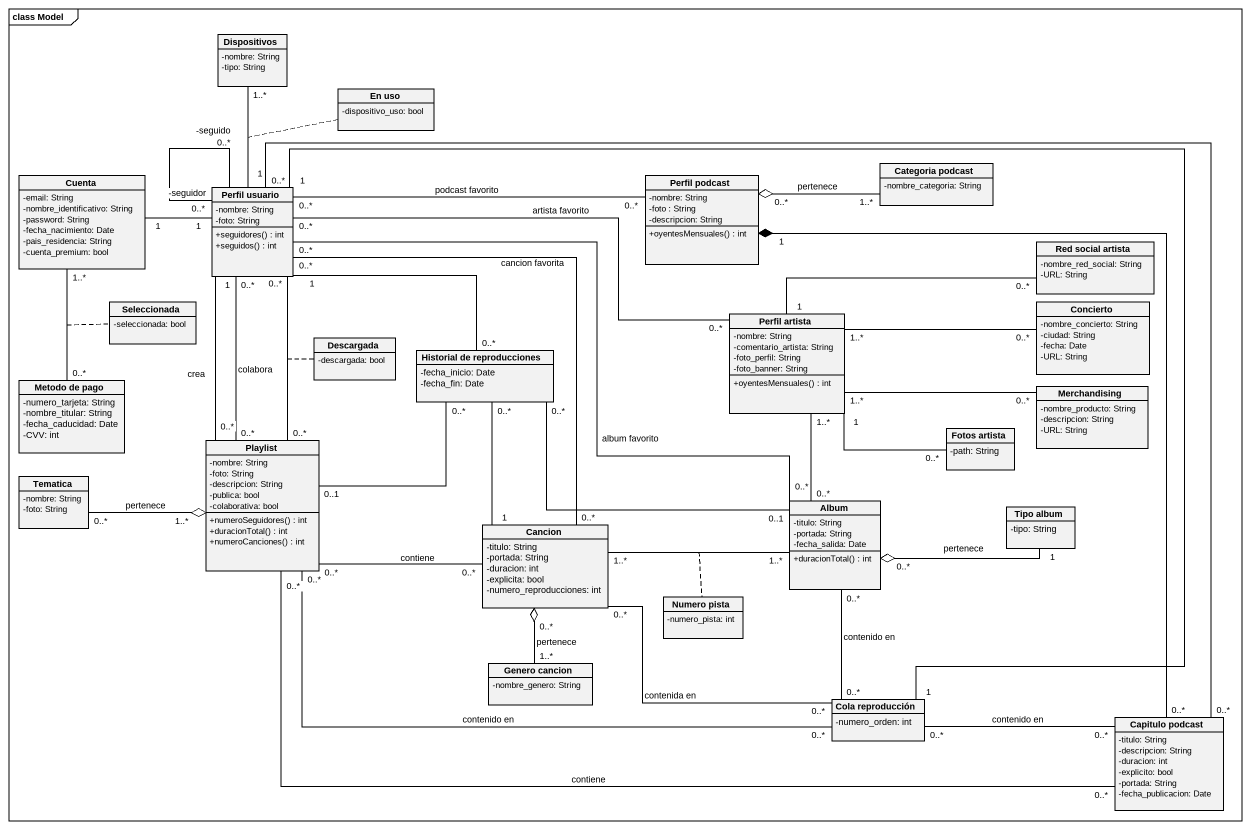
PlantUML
@startuml
mainframe class Model
hide circle
hide empty members
skinparam classAttributeIconSize 0
class Dispositivos {
  -nombre: String
  -tipo: String
}
class "En uso" as En_uso {
  -dispositivo_uso: bool
}
class Cuenta {
  -email: String
  -nombre_identificativo: String
  -password: String
  -fecha_nacimiento: Date
  -pais_residencia: String
  -cuenta_premium: bool
}
class "Perfil podcast" as Perfil_podcast {
  -nombre: String
  -foto : String
  -descripcion: String
  +oyentesMensuales() : int
}
class "Categoria podcast" as Categoria_podcast {
  -nombre_categoria: String
}
class "Perfil usuario" as Perfil_usuario {
  -nombre: String
  -foto: String
  +seguidores() : int
  +seguidos() : int
}
class "Red social artista" as Red_social_artista {
  -nombre_red_social: String
  -URL: String
}
class Seleccionada {
  -seleccionada: bool
}
class Descargada {
  -descargada: bool
}
class "Perfil artista" as Perfil_artista {
  -nombre: String
  -comentario_artista: String
  -foto_perfil: String
  -foto_banner: String
  +oyentesMensuales() : int
}
class Concierto {
  -nombre_concierto: String
  -ciudad: String
  -fecha: Date
  -URL: String
}
class "Historial de reproducciones" as Historial_de_reproducciones {
  -fecha_inicio: Date
  -fecha_fin: Date
}
class "Metodo de pago" as Metodo_de_pago {
  -numero_tarjeta: String
  -nombre_titular: String
  -fecha_caducidad: Date
  -CVV: int
}
class Merchandising {
  -nombre_producto: String
  -descripcion: String
  -URL: String
}
class Playlist {
  -nombre: String
  -foto: String
  -descripcion: String
  -publica: bool
  -colaborativa: bool
  +numeroSeguidores() : int
  +duracionTotal() : int
  +numeroCanciones() : int
}
class "Fotos artista" as Fotos_artista {
  -path: String
}
class Tematica {
  -nombre: String
  -foto: String
}
class Cancion {
  -titulo: String
  -portada: String
  -duracion: int
  -explicita: bool
  -numero_reproducciones: int
}
class Album {
  -titulo: String
  -portada: String
  -fecha_salida: Date
  +duracionTotal() : int
}
class "Tipo album" as Tipo_album {
  -tipo: String
}
class "Numero pista" as Numero_pista {
  -numero_pista: int
}
class "Genero cancion" as Genero_cancion {
  -nombre_genero: String
}
class "Cola reproducción" as Cola_reproducción {
  -numero_orden: int
}
class "Capitulo podcast" as Capitulo_podcast {
  -titulo: String
  -descripcion: String
  -duracion: int
  -explicito: bool
  -portada: String
  -fecha_publicacion: Date
}
Dispositivos "1..*" -- "1" Perfil_usuario
(Dispositivos, Perfil_usuario) .. En_uso
Cuenta "1" -right- "1" Perfil_usuario
Perfil_podcast "0..*" o-right- "1..*" Categoria_podcast : pertenece
Perfil_podcast "1" *-- "0..*" Capitulo_podcast
Perfil_usuario "0..*" -right- "0..*" Perfil_podcast : podcast favorito
Perfil_usuario "0..*\n-seguido" -- "0..*\n-seguidor" Perfil_usuario
Perfil_usuario "0..*" -right- "0..*" Perfil_artista : artista favorito
Perfil_usuario "1" -- "0..*" Historial_de_reproducciones
Perfil_usuario "1" -- "0..*" Playlist : crea
Perfil_usuario "0..*" -- "0..*" Playlist : colabora
Perfil_usuario "0..*" -- "0..*" Playlist
(Perfil_usuario, Playlist) .. Descargada
Perfil_usuario "0..*" -- "0..*" Cancion : cancion favorita
Perfil_usuario "0..*" -right- "0..*" Album : album favorito
Perfil_usuario "1" -- "1" Cola_reproducción
Perfil_usuario "0..*" -right- "0..*" Capitulo_podcast
Perfil_artista "1" -right- "0..*" Red_social_artista
Perfil_artista "1..*" -right- "0..*" Concierto
Perfil_artista "1..*" -right- "0..*" Merchandising
Perfil_artista "1" -right- "0..*" Fotos_artista
Perfil_artista "1..*" -- "0..*" Album
Historial_de_reproducciones "0..*" -- "1" Cancion
Historial_de_reproducciones "0..*" -right- "0..1" Album
Metodo_de_pago "0..*" -up- "1..*" Cuenta
(Metodo_de_pago, Cuenta) .. Seleccionada
Playlist "0..1" -right- "0..*" Historial_de_reproducciones
Playlist "1..*" o-left- "0..*" Tematica : pertenece
Playlist "0..*" -right- "0..*" Cola_reproducción : contenido en
Cancion "0..*" -left- "0..*" Playlist : contiene
Cancion "1..*" -right- "1..*" Album
(Cancion, Album) .. Numero_pista
Cancion "0..*" o-- "1..*" Genero_cancion : pertenece
Cancion "0..*" -right- "0..*" Cola_reproducción : contenida en
Album "0..*" o-right- "1" Tipo_album : pertenece
Album "0..*" -- "0..*" Cola_reproducción : contenido en
Capitulo_podcast "0..*" -left- "0..*" Playlist : contiene
Capitulo_podcast "0..*" -left- "0..*" Cola_reproducción : contenido en
@enduml
